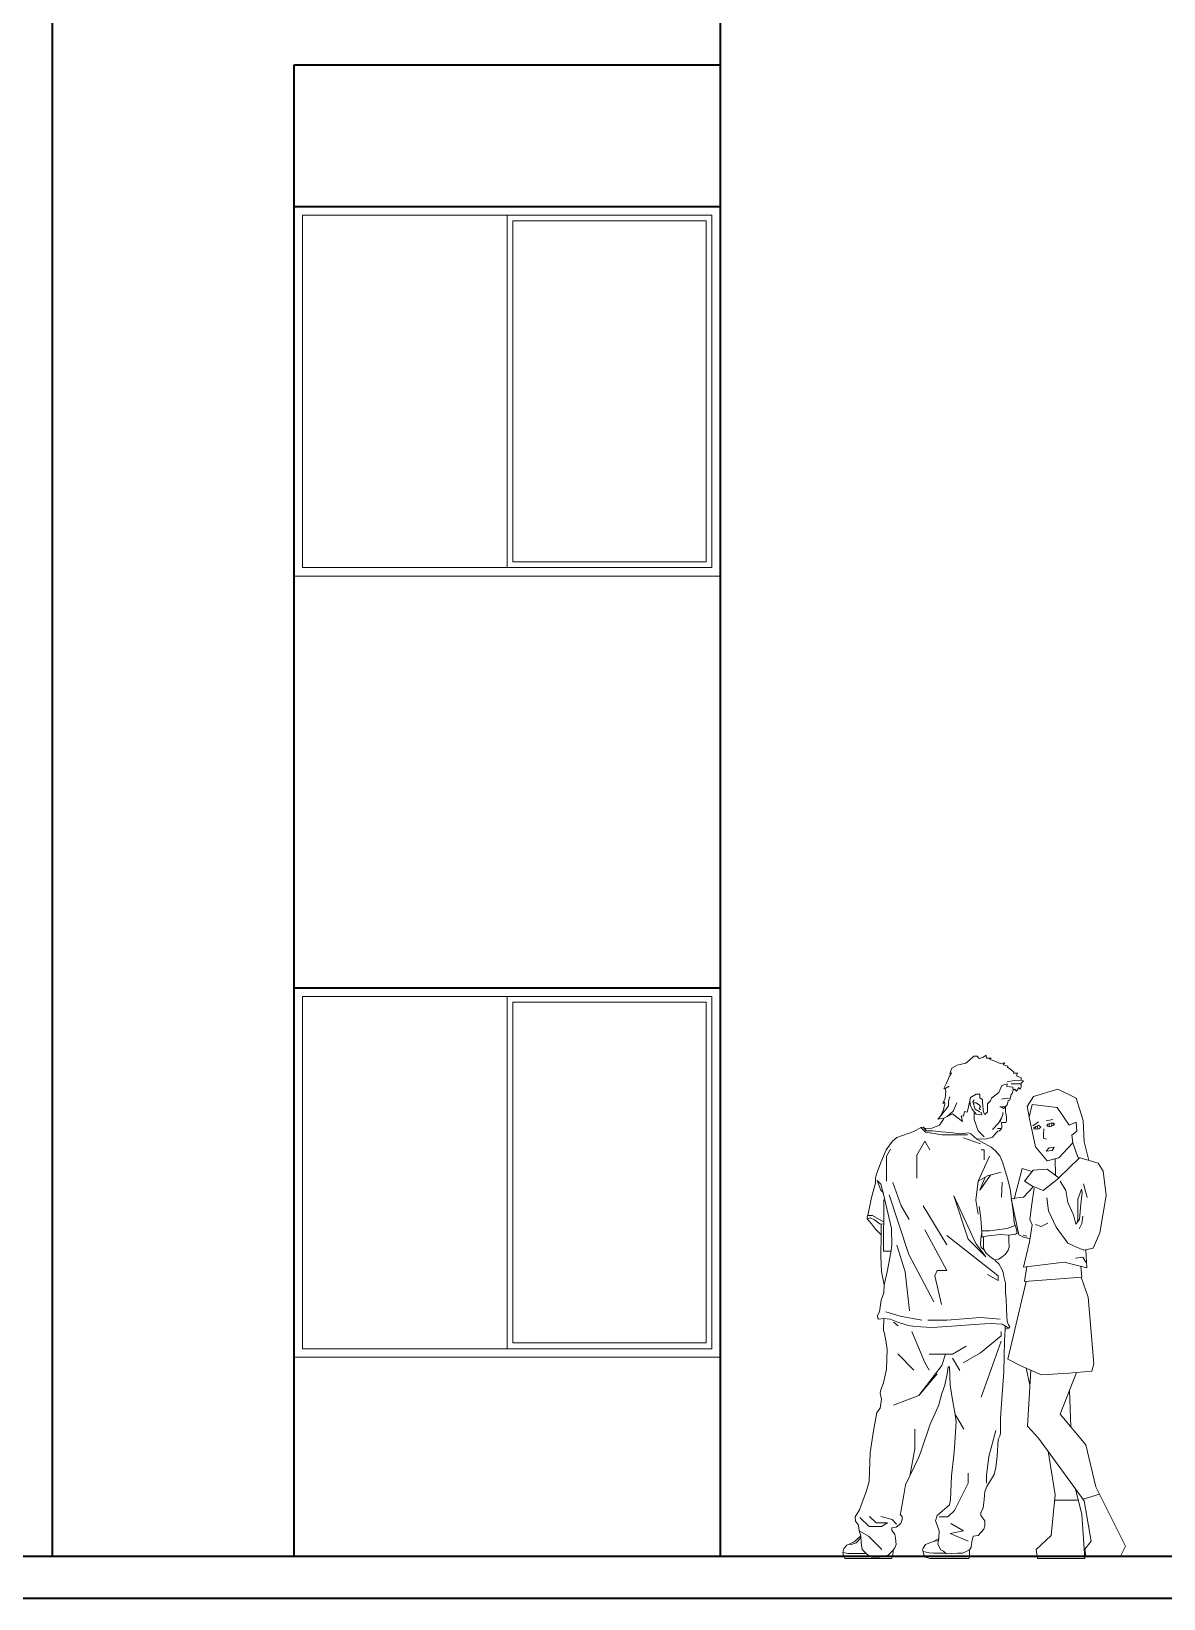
# Model space of a CAD drawing. Header units: inches. Extents: x 26.6 to 66.9, y -8.9 to 33.5.
# Drawn here: x 56.86 to 60.84, y 10.64 to 16.15 of the extents above; entities that cross this region are included whole.
import ezdxf

# ---------------------------------------------------------------- set-up
doc = ezdxf.new("R2010")
doc.units = ezdxf.units.IN
doc.header["$MEASUREMENT"] = 0
for name, color, linetype, lineweight in [('FURNITURE E 1 75', 252, 'Continuous', 13), ('HATCH A 1 75', 9, 'Continuous', 0), ('WALL 1 75', 250, 'Continuous', 35)]:
    doc.layers.add(name, color=color, linetype=linetype, lineweight=lineweight)

msp = doc.modelspace()

# ---------------------------------------------------------------- linework, layer by layer
at = {"layer": 'FURNITURE E 1 75'}
for points in [[(59.2836, 14.2357), (57.7836, 14.2357), (57.7836, 15.5357), (59.2836, 15.5357)], [(59.2536, 14.2657), (57.8136, 14.2657), (57.8136, 15.5057), (59.2536, 15.5057)], [(59.2336, 14.2857), (58.5536, 14.2857), (58.5536, 15.4857), (59.2336, 15.4857)], [(59.2836, 11.4857), (57.7836, 11.4857), (57.7836, 12.7857), (59.2836, 12.7857)], [(59.2336, 11.5357), (58.5536, 11.5357), (58.5536, 12.7357), (59.2336, 12.7357)]]:
    msp.add_lwpolyline(points, close=True, dxfattribs=at)
for points in [[(58.5336, 14.2657), (58.5336, 15.5057)], [(57.8136, 12.7557), (59.2536, 12.7557), (59.2536, 11.5157), (57.8136, 11.5157)], [(57.8136, 12.7557), (57.8136, 11.5157)], [(58.5336, 11.5157), (58.5336, 12.7557)]]:
    msp.add_lwpolyline(points, dxfattribs=at)
at = {"layer": 'HATCH A 1 75'}
for p, q in [((60.0743, 12.4315), (60.089, 12.4399)), ((60.2634, 12.4181), (60.2373, 12.3973)), ((60.2738, 12.4421), (60.2634, 12.4181)), ((60.2926, 12.4484), (60.2738, 12.4421)), ((60.2918, 12.4387), (60.2926, 12.4484)), ((60.2918, 12.4387), (60.313, 12.4369)), ((60.2924, 12.4551), (60.3172, 12.4593)), ((60.3071, 12.4484), (60.342, 12.4484)), ((60.313, 12.4369), (60.3136, 12.426)), ((60.3172, 12.4593), (60.342, 12.4611)), ((60.0861, 12.3702), (60.0588, 12.3358)), ((60.0903, 12.4025), (60.0861, 12.3869)), ((60.0861, 12.3869), (60.0861, 12.3702)), ((60.1153, 12.3806), (60.1028, 12.3514)), ((60.1549, 12.3608), (60.1523, 12.3483)), ((60.1633, 12.4004), (60.1549, 12.3608)), ((60.1615, 12.3915), (60.1628, 12.3739)), ((60.1628, 12.3739), (60.1694, 12.3594)), ((60.1831, 12.4119), (60.1633, 12.4004)), ((60.1694, 12.3594), (60.184, 12.3418)), ((60.1718, 12.3848), (60.176, 12.3921)), ((60.18, 12.3589), (60.1718, 12.3848)), ((60.1732, 12.3806), (60.1831, 12.3806)), ((60.1966, 12.4119), (60.1831, 12.4119)), ((60.1831, 12.3806), (60.1956, 12.3734)), ((60.1987, 12.3671), (60.1946, 12.3629)), ((60.1946, 12.3629), (60.1956, 12.3587)), ((60.1956, 12.3734), (60.1987, 12.3671)), ((60.1966, 12.3985), (60.1966, 12.4119)), ((60.206, 12.3931), (60.1966, 12.3985)), ((60.206, 12.3806), (60.206, 12.3931)), ((60.2095, 12.3483), (60.206, 12.3806)), ((60.2342, 12.3879), (60.2237, 12.3775)), ((60.2237, 12.3775), (60.2237, 12.3493)), ((60.2373, 12.3973), (60.2342, 12.3879)), ((60.267, 12.3676), (60.2748, 12.3676)), ((60.2797, 12.3618), (60.2709, 12.3676)), ((60.2905, 12.3978), (60.2727, 12.3942)), ((60.2748, 12.3676), (60.2863, 12.3685)), ((60.2863, 12.3685), (60.2797, 12.3618)), ((60.303, 12.3951), (60.2905, 12.3978)), ((60.0701, 12.3273), (60.0883, 12.337)), ((60.1028, 12.3514), (60.082, 12.3336)), ((60.0997, 12.342), (60.0883, 12.337)), ((60.1351, 12.3149), (60.0997, 12.342)), ((60.1389, 12.3337), (60.131, 12.3354)), ((60.131, 12.3354), (60.1351, 12.3149)), ((60.1424, 12.3504), (60.1389, 12.3337)), ((60.1523, 12.3483), (60.1424, 12.3504)), ((60.1767, 12.3506), (60.1767, 12.3222)), ((60.1767, 12.3222), (60.1904, 12.2826)), ((60.1935, 12.351), (60.18, 12.3589)), ((60.184, 12.3418), (60.1997, 12.3388)), ((60.2019, 12.3462), (60.1935, 12.351)), ((60.1956, 12.3587), (60.1998, 12.3566)), ((60.1997, 12.3388), (60.2033, 12.3412)), ((60.2033, 12.3412), (60.2019, 12.3462)), ((60.2144, 12.34), (60.2095, 12.3483)), ((60.2237, 12.3493), (60.2144, 12.34)), ((60.2625, 12.3097), (60.2406, 12.2878)), ((60.2727, 12.3275), (60.2625, 12.3097)), ((60.2709, 12.3243), (60.2676, 12.3186)), ((60.2693, 12.3215), (60.2693, 12.3149)), ((60.2769, 12.3403), (60.2727, 12.3275)), ((60.2769, 12.3473), (60.2769, 12.3403)), ((60.4028, 12.3141), (60.3823, 12.3004)), ((60.4302, 12.3179), (60.4537, 12.3224)), ((60.4315, 12.3009), (60.4359, 12.3058)), ((60.4359, 12.3058), (60.4457, 12.3091)), ((60.4408, 12.3074), (60.4406, 12.3023)), ((60.4457, 12.3091), (60.4539, 12.3091)), ((60.4495, 12.3046), (60.449, 12.2987)), ((60.4498, 12.3091), (60.4495, 12.3046)), ((60.4539, 12.3091), (60.4588, 12.3064)), ((60.4588, 12.3064), (60.4544, 12.3015)), ((59.9883, 12.294), (60.0048, 12.2775)), ((59.9974, 12.2952), (60.0077, 12.2825)), ((60.0077, 12.2898), (60.0026, 12.2888)), ((60.0048, 12.2775), (60.0632, 12.268)), ((60.0077, 12.2825), (60.0295, 12.2825)), ((60.0295, 12.2825), (60.0604, 12.2789)), ((60.0604, 12.2789), (60.0925, 12.2764)), ((60.0632, 12.268), (60.1529, 12.268)), ((60.0925, 12.2764), (60.1288, 12.2722)), ((60.1288, 12.2722), (60.1561, 12.2758)), ((60.1383, 12.2576), (60.1987, 12.2368)), ((60.1561, 12.2758), (60.1652, 12.2716)), ((60.1652, 12.2716), (60.1858, 12.2528)), ((60.1904, 12.2826), (60.2112, 12.2618)), ((60.2724, 12.2907), (60.2581, 12.2907)), ((60.4024, 12.302), (60.3858, 12.2941)), ((60.3858, 12.2941), (60.3867, 12.2898)), ((60.3867, 12.2898), (60.3928, 12.2889)), ((60.3941, 12.2981), (60.3906, 12.2932)), ((60.3906, 12.2932), (60.3909, 12.2892)), ((60.3928, 12.2889), (60.4041, 12.2898)), ((60.3977, 12.2998), (60.3997, 12.2954)), ((60.3997, 12.2954), (60.3985, 12.2893)), ((60.405, 12.3003), (60.4024, 12.302)), ((60.4041, 12.2898), (60.4111, 12.295)), ((60.4111, 12.295), (60.405, 12.3003)), ((60.4217, 12.2897), (60.42, 12.2688)), ((60.42, 12.2688), (60.42, 12.2566)), ((60.42, 12.2566), (60.4313, 12.2531)), ((60.4342, 12.2987), (60.4316, 12.301)), ((60.4375, 12.2976), (60.4342, 12.2987)), ((60.4413, 12.2971), (60.4375, 12.2976)), ((60.4406, 12.3023), (60.4417, 12.2972)), ((60.449, 12.2987), (60.4413, 12.2971)), ((60.4544, 12.3015), (60.449, 12.2987)), ((59.8818, 12.218), (59.8677, 12.1935)), ((60.0028, 12.2461), (59.9743, 12.1969)), ((59.9743, 12.1969), (59.9743, 12.1158)), ((60.0028, 12.2461), (60.0202, 12.2159)), ((60.2008, 12.2159), (60.2112, 12.2159)), ((60.2112, 12.2159), (60.2112, 12.1805)), ((60.4399, 12.2229), (60.4294, 12.2115)), ((60.4294, 12.2115), (60.4507, 12.2131)), ((60.4575, 12.2252), (60.4399, 12.2229)), ((60.4507, 12.2131), (60.4575, 12.2252)), ((60.5231, 12.2408), (60.5407, 12.1896)), ((59.8677, 12.1935), (59.8677, 12.1054)), ((60.23, 12.193), (60.1904, 12.1054)), ((60.4614, 12.1847), (60.4627, 12.1255)), ((60.4742, 12.1167), (60.5468, 12.1879)), ((60.5407, 12.1896), (60.6131, 12.1685)), ((60.6131, 12.1685), (60.6308, 12.1402)), ((60.6308, 12.1402), (60.6413, 12.0555)), ((59.8484, 12.0953), (59.8357, 12.1075)), ((59.8357, 12.1075), (59.8484, 12.0741)), ((59.8575, 12.0596), (59.8484, 12.0953)), ((59.8902, 12.1012), (59.9194, 12.0184)), ((60.1904, 12.1054), (60.182, 12.0387)), ((60.1904, 12.1054), (60.2229, 12.1242)), ((60.2342, 12.1271), (60.1966, 12.0741)), ((60.2154, 12.1199), (60.1966, 12.0741)), ((60.2229, 12.1242), (60.2717, 12.1367)), ((60.2748, 12.1014), (60.273, 12.0487)), ((60.3501, 12.0493), (60.3854, 12.0864)), ((60.3854, 12.0864), (60.419, 12.0723)), ((60.419, 12.0723), (60.4738, 12.1163)), ((60.4787, 12.1052), (60.4988, 12.0726)), ((60.5613, 12.0955), (60.5739, 12.0483)), ((59.8484, 12.0741), (59.8559, 12.0658)), ((59.8581, 12.0396), (59.8569, 11.8585)), ((59.886, 11.9385), (59.8575, 12.0596)), ((59.8625, 12.0384), (59.8581, 12.0396)), ((59.8777, 12.0575), (59.9465, 11.8469)), ((60.1049, 12.0533), (60.1549, 11.9011)), ((60.1049, 12.0533), (60.182, 11.8865)), ((60.182, 12.0387), (60.1904, 11.9887)), ((60.306, 12.044), (60.3501, 12.0493)), ((60.3332, 11.9159), (60.306, 12.044)), ((60.3877, 12.0811), (60.3792, 12.0249)), ((60.4324, 12.0471), (60.4375, 12.0015)), ((60.4988, 12.0726), (60.5063, 12.0299)), ((60.5063, 12.0299), (60.5264, 11.9872)), ((60.5541, 12.0776), (60.5415, 12.0424)), ((60.5415, 12.0424), (60.5415, 11.9721)), ((60.5515, 12.0249), (60.5566, 12.065)), ((60.5566, 12.065), (60.5541, 12.0776)), ((60.6413, 12.0555), (60.6184, 11.924)), ((59.8, 11.9724), (59.8103, 11.9766)), ((59.8018, 11.9848), (59.8193, 11.9848)), ((59.8103, 11.9766), (59.8254, 11.9688)), ((59.8193, 11.9848), (59.8576, 11.9627)), ((59.9194, 12.0184), (59.9474, 11.9699)), ((59.9974, 12.0184), (60.0798, 11.8816)), ((60.1997, 11.9748), (60.1936, 12.0166)), ((60.2039, 11.9246), (60.1997, 11.9748)), ((60.3792, 12.0249), (60.3724, 11.9704)), ((60.4375, 12.0015), (60.4654, 11.9432)), ((60.5264, 11.9872), (60.534, 11.9546)), ((60.5465, 11.9721), (60.5515, 12.0249)), ((60.555, 11.9569), (60.5582, 11.9821)), ((59.8254, 11.9688), (59.8448, 11.9554)), ((59.8448, 11.9554), (59.8496, 11.9542)), ((59.8496, 11.9542), (59.8576, 11.9548)), ((59.8496, 11.9161), (59.8496, 11.9542)), ((59.8872, 11.8797), (59.886, 11.9385)), ((60.0028, 11.9345), (60.0798, 11.7906)), ((60.2035, 11.9303), (60.23, 11.9303)), ((60.2257, 11.913), (60.2693, 11.9179)), ((60.23, 11.9303), (60.2925, 11.9386)), ((60.2693, 11.9179), (60.2984, 11.9155)), ((60.2925, 11.9386), (60.3205, 11.9497)), ((60.3809, 11.9516), (60.3707, 11.892)), ((60.3724, 11.9704), (60.3809, 11.9516)), ((60.3925, 11.9532), (60.4127, 11.9455)), ((60.4127, 11.9455), (60.436, 11.9579)), ((60.4654, 11.9432), (60.5059, 11.8875)), ((60.534, 11.9546), (60.5465, 11.9721)), ((60.5415, 11.9721), (60.5402, 11.9634)), ((60.5455, 11.938), (60.555, 11.9569)), ((60.6184, 11.924), (60.5947, 11.8698)), ((59.883, 11.8543), (59.8872, 11.8797)), ((59.9048, 11.8803), (59.934, 11.7864)), ((60.0798, 11.9136), (60.2613, 11.7719)), ((60.1549, 11.9011), (60.2175, 11.8386)), ((60.182, 11.8865), (60.2175, 11.8386)), ((60.2094, 11.91), (60.2257, 11.913)), ((60.2185, 11.8519), (60.21, 11.8652)), ((60.3332, 11.9159), (60.3519, 11.9074)), ((60.3486, 11.9152), (60.3619, 11.9119)), ((60.3707, 11.892), (60.3501, 11.8031)), ((60.3519, 11.9074), (60.3727, 11.9038)), ((60.5059, 11.8875), (60.5338, 11.8748)), ((60.5338, 11.8748), (60.5617, 11.8622)), ((60.5617, 11.8622), (60.5947, 11.8698)), ((60.5691, 11.8638), (60.5725, 11.8005)), ((59.8569, 11.8585), (59.8838, 11.8591)), ((59.8702, 11.7859), (59.883, 11.8543)), ((59.9465, 11.8469), (60.034, 11.6801)), ((60.2318, 11.8398), (60.2185, 11.8519)), ((60.2445, 11.8307), (60.2318, 11.8398)), ((60.2506, 11.8289), (60.2445, 11.8307)), ((60.4931, 11.8199), (60.3501, 11.8031)), ((60.5725, 11.8005), (60.4931, 11.8199)), ((60.5335, 11.8339), (60.5592, 11.8378)), ((60.5592, 11.8378), (60.569, 11.8201)), ((59.8593, 11.7404), (59.8702, 11.7859)), ((59.934, 11.7864), (59.9485, 11.6488)), ((60.0465, 11.7906), (60.0382, 11.7719)), ((60.0382, 11.7719), (60.0611, 11.6718)), ((60.0798, 11.7906), (60.0465, 11.7906)), ((60.2613, 11.7552), (60.2237, 11.7768)), ((60.2613, 11.7719), (60.2613, 11.7552)), ((59.866, 11.6454), (59.9157, 11.6296)), ((59.8587, 11.6217), (59.8811, 11.6193)), ((59.8811, 11.6193), (59.9042, 11.6102)), ((59.9096, 11.5963), (59.8926, 11.6096)), ((59.9042, 11.6102), (59.9441, 11.5969)), ((59.9157, 11.6296), (59.9926, 11.6157)), ((59.9441, 11.5969), (59.969, 11.5933)), ((59.969, 11.5933), (60.0289, 11.5902)), ((60.0132, 11.6157), (60.0799, 11.6157)), ((60.0289, 11.5902), (60.1137, 11.5963)), ((60.0799, 11.6157), (60.1987, 11.6259)), ((60.1137, 11.5963), (60.1755, 11.6011)), ((60.1755, 11.6011), (60.2336, 11.6048)), ((60.1987, 11.6259), (60.2675, 11.6197)), ((60.2336, 11.6048), (60.2748, 11.6018)), ((60.2748, 11.6018), (60.2984, 11.5884)), ((60.2857, 11.5848), (60.2857, 11.5956)), ((59.9569, 11.5759), (60.0028, 11.4675)), ((60.2717, 11.5613), (60.1987, 11.5008)), ((60.2717, 11.5425), (60.2008, 11.3445)), ((60.2717, 11.5613), (60.2717, 11.5759)), ((59.9078, 11.4973), (59.9647, 11.4404)), ((60.0184, 11.4967), (60.1007, 11.4967)), ((60.0757, 11.4967), (60.0632, 11.457)), ((60.1007, 11.4967), (60.1487, 11.5243)), ((60.1007, 11.4821), (60.126, 11.4383)), ((60.1987, 11.5008), (60.1373, 11.4654)), ((60.0632, 11.457), (59.9819, 11.3507)), ((60.0465, 11.4267), (59.9819, 11.3507)), ((60.0028, 11.4675), (60.0184, 11.4404)), ((60.3589, 11.447), (60.3728, 11.3888)), ((60.5115, 11.3682), (60.5163, 11.2405)), ((59.9819, 11.3507), (59.8923, 11.3174)), ((60.1101, 11.2838), (60.1268, 11.2548)), ((59.9673, 11.2319), (59.9673, 11.1631)), ((60.1268, 11.2548), (60.14, 11.2319)), ((60.2529, 11.2277), (60.2279, 11.136)), ((59.9673, 11.1631), (59.95, 11.0672)), ((60.2279, 11.136), (60.2198, 11.0693)), ((60.1549, 11.0422), (60.107, 10.9463)), ((60.1549, 11.0776), (60.1549, 11.0422)), ((60.2198, 11.0693), (60.2198, 11.0422)), ((60.4594, 10.9819), (60.5426, 10.9819)), ((60.5596, 10.9854), (60.6171, 11.0036)), ((59.8318, 10.9022), (59.8085, 10.9254)), ((59.8485, 10.9254), (59.8881, 10.9138)), ((60.107, 10.9463), (60.0841, 10.9233)), ((59.7721, 10.8744), (59.8041, 10.8559)), ((59.7739, 10.9216), (59.8066, 10.8901)), ((59.8066, 10.8901), (59.8506, 10.8901)), ((59.8714, 10.9022), (59.8318, 10.9022)), ((59.8506, 10.8901), (59.8714, 10.9022)), ((59.8881, 10.9138), (59.9027, 10.8983)), ((60.0841, 10.9233), (60.0528, 10.9233)), ((60.1385, 10.875), (60.0924, 10.865)), ((60.0945, 10.9004), (60.1385, 10.875)), ((59.7437, 10.8259), (59.737, 10.8277)), ((59.7437, 10.8259), (59.7618, 10.8326)), ((59.7618, 10.8326), (59.7785, 10.8508)), ((59.7782, 10.8568), (59.7794, 10.8332)), ((59.7794, 10.8332), (59.7818, 10.8084)), ((59.8041, 10.8559), (59.8514, 10.8087)), ((60.0319, 10.8364), (60.051, 10.8405)), ((60.0489, 10.8278), (60.0522, 10.848)), ((60.0592, 10.8078), (60.0489, 10.8278)), ((60.0924, 10.865), (60.1549, 10.8379)), ((59.714, 10.7987), (59.7334, 10.795)), ((59.7334, 10.795), (59.7956, 10.795)), ((59.7818, 10.8084), (59.8, 10.7908)), ((59.8, 10.7908), (59.8151, 10.7817)), ((59.8151, 10.7817), (59.8381, 10.7811)), ((59.8381, 10.7811), (59.8733, 10.7884)), ((59.8733, 10.7884), (59.8914, 10.8059)), ((60.0186, 10.7969), (59.9968, 10.8017)), ((60.0332, 10.7957), (60.0186, 10.7969)), ((60.0755, 10.7957), (60.0332, 10.7957)), ((60.0689, 10.8023), (60.0592, 10.8078)), ((60.0774, 10.7938), (60.0689, 10.8023)), ((60.1179, 10.7957), (60.0774, 10.7938)), ((60.1361, 10.7963), (60.1179, 10.7957)), ((60.1603, 10.8072), (60.1361, 10.7963))]:
    msp.add_line(p, q, dxfattribs=at)
at = {"layer": 'HATCH A 1 75', "flags": 128}
for points in [[(60.1615, 12.532), (60.147, 12.5211), (60.1161, 12.5132), (60.098, 12.5035), (60.0907, 12.4848), (60.0967, 12.4866), (60.0901, 12.4751), (60.0774, 12.4484), (60.0695, 12.4315), (60.0743, 12.4315), (60.0762, 12.4206), (60.0749, 12.3976), (60.0659, 12.3794), (60.0725, 12.3842), (60.0731, 12.3764), (60.0671, 12.3546), (60.058, 12.334), (60.0483, 12.3237), (60.0598, 12.3255), (60.0701, 12.3273), (60.0689, 12.3231), (60.0543, 12.3025), (60.0277, 12.2922), (60.0077, 12.2898), (59.9974, 12.2952), (59.9883, 12.294), (59.9641, 12.2807), (59.9048, 12.2589), (59.889, 12.2461), (59.8672, 12.2159), (59.8484, 12.171), (59.8333, 12.1305), (59.8291, 12.1165), (59.8297, 12.0984), (59.8157, 12.0475), (59.8036, 11.99), (59.8, 11.9797), (59.8, 11.9724), (59.8157, 11.9554), (59.8291, 11.9361), (59.8496, 11.9161), (59.8484, 11.841), (59.8502, 11.7877), (59.8539, 11.7701), (59.8593, 11.7404), (59.8581, 11.7126), (59.849, 11.6865), (59.8436, 11.6454), (59.8363, 11.6326), (59.8375, 11.6223), (59.8412, 11.6199), (59.8587, 11.6217)], [(60.2984, 11.9155), (60.3214, 11.9185), (60.3275, 11.9227), (60.3239, 11.9397), (60.3172, 11.9597), (60.3148, 11.9888), (60.3087, 12.0342), (60.3027, 12.0772), (60.2954, 12.1117), (60.2857, 12.142), (60.2772, 12.1698), (60.2663, 12.1947), (60.2512, 12.2122), (60.2366, 12.2249), (60.2027, 12.2443), (60.1858, 12.2528), (60.1918, 12.2546), (60.213, 12.2528), (60.2288, 12.257), (60.2409, 12.2607), (60.2536, 12.2752), (60.2591, 12.2813), (60.2657, 12.2831), (60.2712, 12.2885), (60.2736, 12.2928), (60.2736, 12.2976), (60.2724, 12.3116), (60.2881, 12.3116), (60.2905, 12.3164), (60.2905, 12.3315), (60.2863, 12.3491), (60.2863, 12.3685), (60.2893, 12.3709), (60.293, 12.3745), (60.2948, 12.3824), (60.2966, 12.3891), (60.3021, 12.3909), (60.3039, 12.3994), (60.3069, 12.4103), (60.3105, 12.4139), (60.3136, 12.426), (60.3196, 12.429), (60.3251, 12.4224), (60.3305, 12.4297), (60.3329, 12.4351), (60.3378, 12.4297), (60.342, 12.4375), (60.342, 12.4502), (60.3499, 12.4587), (60.342, 12.4611), (60.3414, 12.469), (60.3257, 12.4763), (60.3287, 12.4854), (60.3148, 12.4854), (60.316, 12.4896), (60.3057, 12.4981), (60.2942, 12.5072), (60.2954, 12.5108), (60.2857, 12.5126), (60.2784, 12.5163), (60.2845, 12.5223), (60.2681, 12.5193), (60.2488, 12.5278), (60.2306, 12.5344), (60.236, 12.5381), (60.2288, 12.5387), (60.2203, 12.5381), (60.2185, 12.549), (60.207, 12.5405), (60.1936, 12.5375), (60.1864, 12.5459), (60.1755, 12.5459), (60.1615, 12.532)], [(60.3702, 12.3336), (60.3625, 12.3679), (60.3854, 12.4032), (60.4702, 12.4297), (60.5355, 12.3979), (60.5602, 12.3185), (60.5637, 12.2444), (60.5803, 12.1781)], [(60.5231, 12.2408), (60.4737, 12.1879), (60.4331, 12.1773), (60.3925, 12.2267), (60.3696, 12.3308), (60.3801, 12.375), (60.4684, 12.3644), (60.5107, 12.3026), (60.5355, 12.3132), (60.5372, 12.2814), (60.5196, 12.2673), (60.5231, 12.2408)], [(60.3166, 12.0423), (60.3449, 12.1499), (60.3796, 12.1394)], [(60.3851, 12.086), (60.3537, 12.1058), (60.3837, 12.1446), (60.4331, 12.1482), (60.4742, 12.1167)], [(60.1997, 11.9028), (60.2039, 11.9246), (60.2033, 11.91), (60.2094, 11.91), (60.2094, 11.8961), (60.2088, 11.8725), (60.21, 11.8652), (60.2015, 11.8719), (60.1985, 11.8828), (60.1997, 11.9028)], [(60.2506, 11.8289), (60.2633, 11.8307), (60.2754, 11.8392), (60.2863, 11.8489), (60.2966, 11.8628), (60.299, 11.8731), (60.2984, 11.8967), (60.2984, 11.9155)], [(60.2857, 11.5848), (60.2984, 11.5884), (60.3021, 11.5927), (60.2972, 11.5993), (60.2924, 11.6108), (60.2912, 11.6296), (60.2899, 11.655), (60.2887, 11.6926), (60.2863, 11.7096), (60.2863, 11.7465), (60.2802, 11.7695), (60.279, 11.784), (60.2742, 11.7962), (60.2633, 11.8143), (60.2506, 11.8258), (60.2506, 11.8289)], [(60.3596, 11.7524), (60.2954, 11.4784), (60.3431, 11.4537), (60.4137, 11.4237), (60.509, 11.429), (60.5902, 11.4361), (60.5972, 11.4625), (60.5778, 11.6972), (60.5528, 11.7677)], [(60.362, 11.8045), (60.3537, 11.752), (60.5549, 11.7678), (60.5514, 11.8056)], [(59.8587, 11.6217), (59.8569, 11.5806), (59.8605, 11.5678), (59.8654, 11.5448), (59.8702, 11.5133), (59.8684, 11.4437), (59.8569, 11.3952), (59.8478, 11.371), (59.846, 11.3595), (59.8509, 11.3383), (59.8454, 11.3062), (59.8339, 11.2905), (59.8218, 11.2263), (59.8103, 11.1499), (59.8072, 11.0482), (59.797, 11.0119), (59.7867, 10.9876), (59.7733, 10.9489), (59.7582, 10.924), (59.7588, 10.9083), (59.7697, 10.8944), (59.7721, 10.8744), (59.7782, 10.8568)], [(60.1603, 10.8072), (60.1658, 10.8169), (60.1682, 10.8356), (60.1724, 10.8562), (60.19, 10.858), (60.2106, 10.8798), (60.2142, 10.8926), (60.2142, 10.9101), (60.2003, 10.9283), (60.2003, 10.9374), (60.2082, 10.9555), (60.2112, 10.9846), (60.2142, 11.0125), (60.2215, 11.0306), (60.2469, 11.0724), (60.253, 11.0973), (60.2578, 11.1372), (60.2609, 11.1954), (60.2663, 11.2075), (60.2693, 11.2184), (60.2687, 11.2705), (60.273, 11.3232), (60.2766, 11.3704), (60.2802, 11.434), (60.2833, 11.5424), (60.2857, 11.5848)], [(59.8914, 10.8059), (59.8969, 10.815), (59.9017, 10.8259), (59.8993, 10.8489), (59.8969, 10.8629), (59.8866, 10.8762), (59.8866, 10.8853), (59.9023, 10.8871), (59.9187, 10.9004), (59.9229, 10.9138), (59.9229, 10.9253), (59.9163, 10.9325), (59.9181, 10.941), (59.929, 11.001), (59.935, 11.0361), (59.9823, 11.1342), (59.9895, 11.156), (60.0216, 11.2499), (60.0513, 11.3141), (60.0628, 11.3583), (60.0731, 11.3868), (60.0816, 11.4267), (60.0852, 11.4516), (60.0901, 11.4516), (60.0919, 11.3868), (60.0992, 11.3431), (60.1101, 11.2838), (60.1125, 11.2584), (60.1076, 11.1681), (60.1046, 11.1409), (60.0961, 11.0676), (60.0931, 10.9852), (60.0901, 10.9658), (60.0465, 10.9283), (60.0404, 10.9101), (60.0459, 10.8944), (60.0531, 10.875), (60.0522, 10.848)], [(60.3758, 11.4398), (60.3643, 11.2428), (60.4031, 11.2004), (60.5637, 10.9798), (60.5884, 10.8386), (60.5655, 10.8104), (60.569, 10.7857), (60.6908, 10.7857), (60.7084, 10.821), (60.6043, 11.0293), (60.569, 11.1775), (60.479, 11.2852), (60.5362, 11.4314)], [(60.4366, 11.1544), (60.4613, 11.001), (60.4472, 10.8581), (60.3943, 10.8086), (60.3996, 10.7769), (60.5655, 10.7769), (60.5549, 10.9322), (60.5326, 11.0226)], [(59.7782, 10.8568), (59.7546, 10.8362), (59.7285, 10.8235), (59.7176, 10.8126), (59.714, 10.7987), (59.7164, 10.7866), (59.7212, 10.7769), (59.8854, 10.7769), (59.8908, 10.7854), (59.8914, 10.8059)], [(60.0522, 10.848), (60.0362, 10.838), (60.0053, 10.8259), (59.9964, 10.8137), (59.9952, 10.8091), (60.0012, 10.7827), (60.0201, 10.7769), (60.1573, 10.7769), (60.1603, 10.7848), (60.1603, 10.8072)]]:
    msp.add_lwpolyline(points, dxfattribs=at)
at = {"layer": 'WALL 1 75'}
for p, q in [((59.2836, 10.7857), (59.2836, 17.2857)), ((57.7836, 16.0357), (59.2836, 16.0357)), ((57.7836, 10.7857), (57.7836, 16.0357)), ((59.2836, 15.5357), (57.7836, 15.5357)), ((57.7836, 12.7857), (59.2836, 12.7857))]:
    msp.add_line(p, q, dxfattribs=at)
msp.add_lwpolyline([(56.9336, 10.7857), (56.9336, 17.0357), (59.2836, 17.0357)], dxfattribs=at)
msp.add_lwpolyline([(53.4224, 10.7857), (66.8811, 10.7857), (66.8811, 10.6357), (53.4224, 10.6357)], close=True, dxfattribs=at)

doc.saveas('drawing.dxf')
